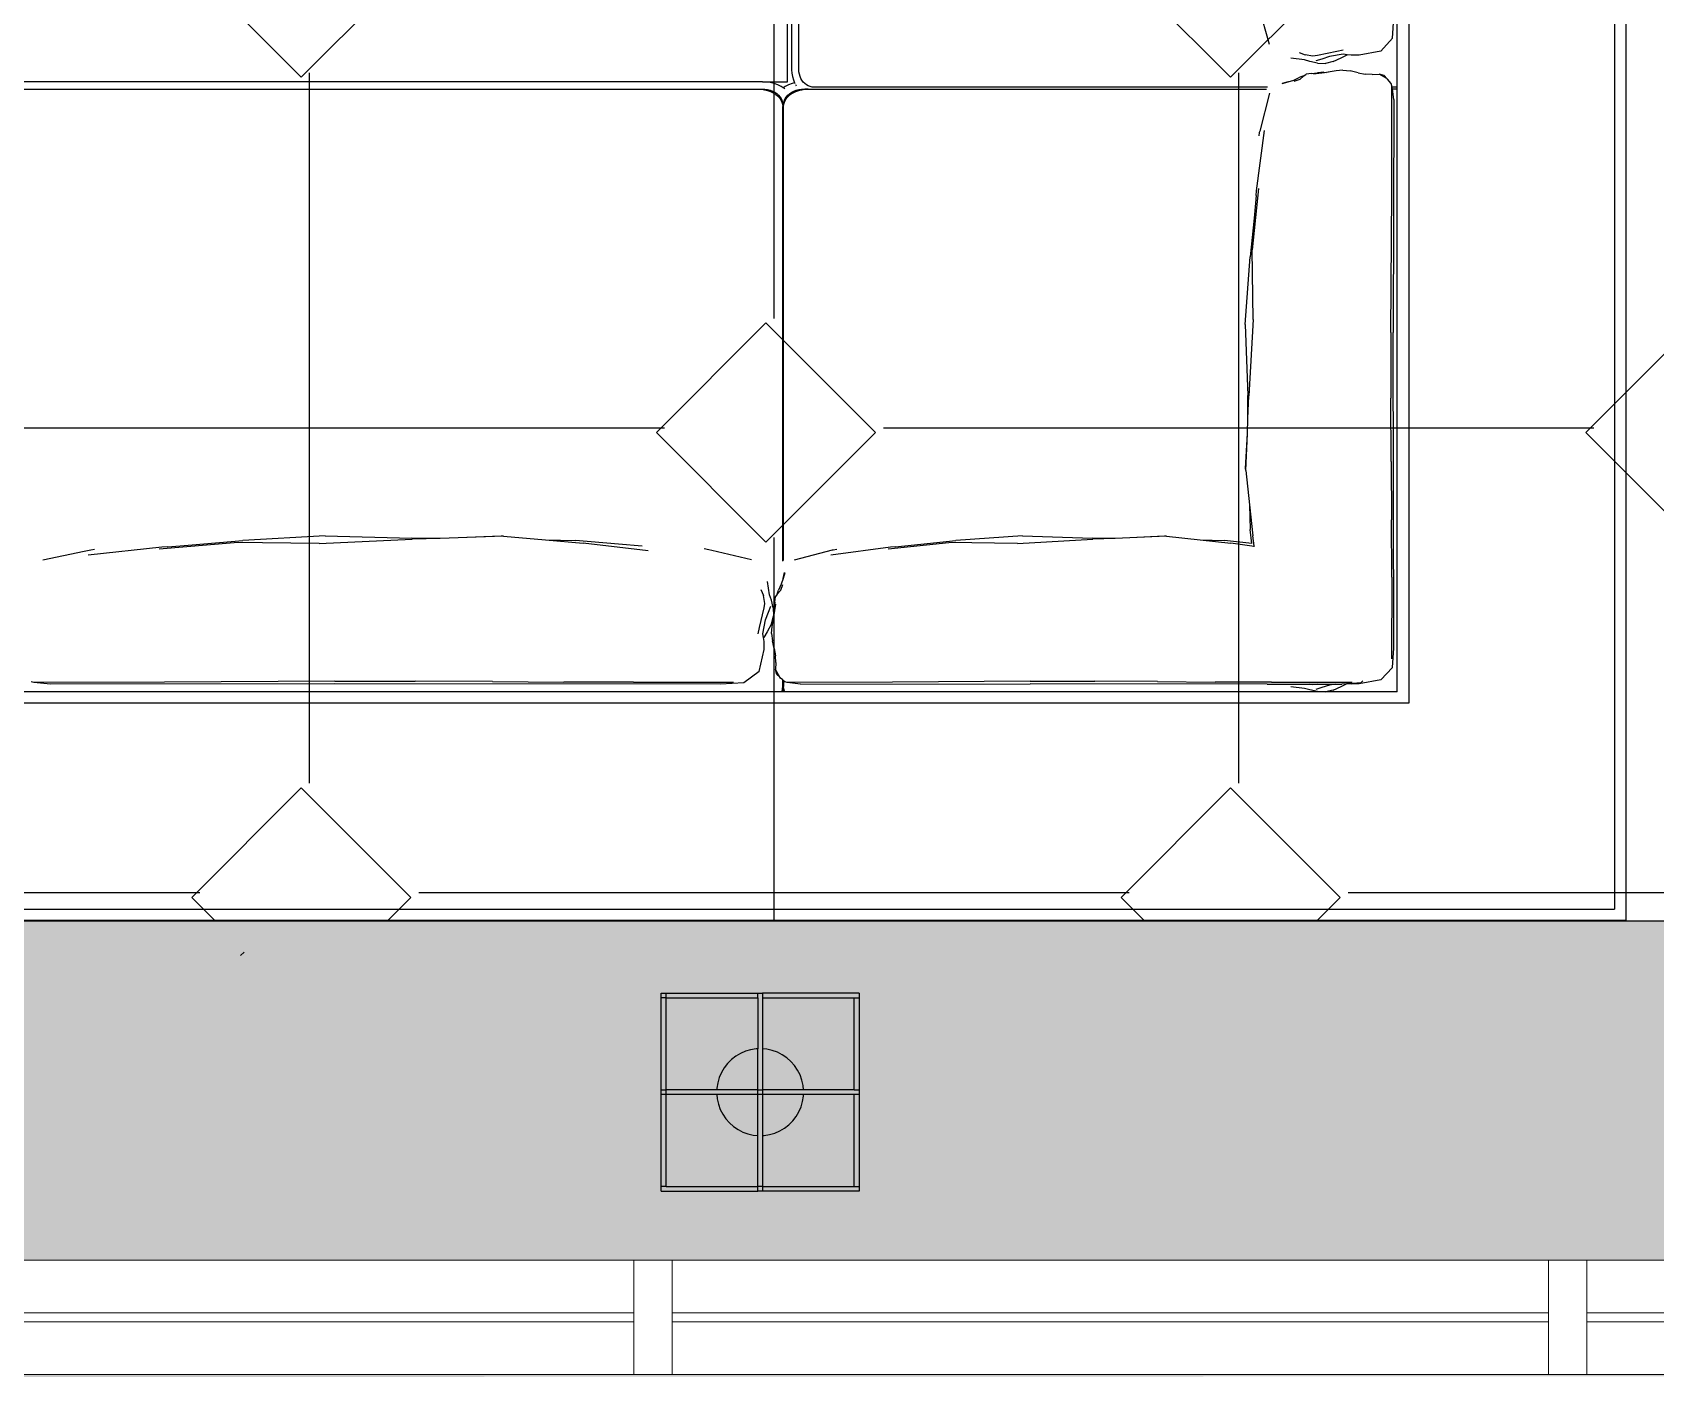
# Model space of a CAD drawing. Header units: millimetres. Extents: x -4865574 to 353735, y -2734656 to 279194.
# Drawn here: x -4831443 to -4829313, y -2673727 to -2671967 of the extents above; entities that cross this region are included whole.
import ezdxf

# ---------------------------------------------------------------- set-up
doc = ezdxf.new("R2010")
doc.units = ezdxf.units.MM
doc.layers.add('+AT9-Hardscape', color=1, linetype='Continuous')
doc.layers.add('+AT9-Hatch', color=8, linetype='Continuous')
for name, color, linetype, lineweight in [('CURTAIN-MULLION', 8, 'Continuous', 9), ('CURTAIN-MULLION-CUT', 6, 'Continuous', 9), ('CURTAINPANEL', 8, 'Continuous', 9), ('CURTAINPANEL-CUT', 6, 'Continuous', 9)]:
    doc.layers.add(name, color=color, linetype=linetype, lineweight=lineweight)

# ---------------------------------------------------------------- blocks, each defined once
blk = doc.blocks.new('System Panel - AM_12 mm Clear Glass-7023078-LEVEL 61 _BMU ACCESS_')
at = {"layer": 'CURTAINPANEL-CUT', "color": 8}
for p, q in [((575, 6), (-575, 6)), ((-575, 6), (-575, -6)), ((575, -6), (575, 6)), ((-575, -6), (575, -6))]:
    blk.add_line(p, q, dxfattribs=at)
blk = doc.blocks.new('Rectangular Mullion - 50 x 150 mm-7023054-LEVEL 61 _BMU ACCESS_')
at = {"layer": 'CURTAIN-MULLION'}
for p, q in [((-4833003.6, -2673577.1), (-4831853.6, -2673577.1)), ((-4831853.6, -2673727.1), (-4833003.6, -2673727.1))]:
    blk.add_line(p, q, dxfattribs=at)
blk = doc.blocks.new('Rectangular Mullion - 50 x 150 mm-7023059-LEVEL 61 _BMU ACCESS_')
at = {"layer": 'CURTAIN-MULLION-CUT', "color": 8}
for p, q in [((-25, -75), (-25, 75)), ((-25, 75), (25, 75)), ((25, 75), (25, -75)), ((25, -75), (-25, -75))]:
    blk.add_line(p, q, dxfattribs=at)
blk = doc.blocks.new('LOUNG2')
at = {"layer": '+AT9-Hardscape'}
for p, q in [((-950, -1699.4), (-950, 12.6)), ((-944.6, 12.6), (-944.6, -1683.8)), ((-935.1, -1683.4), (-935.1, -833.9)), ((-150, -1706.5), (-150, -995)), ((-135, -995), (-135, -2514.3)), ((135, -995), (135, -2784.4)), ((150, -1030.7), (150, -2799.4)), ((-317.8, -1650.3), (-331, -1602.5)), ((-156.4, -1641.9), (-154.6, -1615.6)), ((-229.1, -1659.4), (-254.5, -1664.7)), ((-220.8, -1658), (-229.1, -1659.4)), ((-171.4, -1659.1), (-200.2, -1664.5)), ((-171.4, -1659.1), (-156.4, -1641.9)), ((-271.9, -1670.7), (-289.5, -1668.2)), ((-278.7, -1660.9), (-270.8, -1663.9)), ((-264.7, -1672.7), (-271.9, -1670.7)), ((-260.6, -1665.5), (-270.8, -1663.9)), ((-254.6, -1674.8), (-264.7, -1672.7)), ((-254.5, -1664.7), (-260.6, -1665.5)), ((-249, -1669.5), (-257, -1672)), ((-254.6, -1674.8), (-244.3, -1675.2)), ((-239, -1666.1), (-249, -1669.5)), ((-234, -1672.9), (-244.3, -1675.2)), ((-220.9, -1663.1), (-239, -1666.1)), ((-234, -1672.9), (-223.5, -1668)), ((-223.5, -1668), (-215.9, -1664)), ((-215.6, -1663.9), (-220.9, -1663.1)), ((-215.6, -1663.9), (-215.9, -1664)), ((-210.6, -1664.6), (-215.6, -1663.9)), ((-200.2, -1664.5), (-210.6, -1664.6)), ((-982.8, -1699.4), (-2003.4, -1699.4)), ((-977.8, -1699.7), (-982.8, -1699.4)), ((-982.8, -1699.4), (-950, -1699.4)), ((-972.6, -1700.4), (-977.8, -1699.7)), ((-967.5, -1701.7), (-972.6, -1700.4)), ((-962.6, -1703.5), (-967.5, -1701.7)), ((-958.2, -1705.7), (-962.6, -1703.5)), ((-948.6, -1703.5), (-953.1, -1705.7)), ((-943.8, -1701.7), (-948.6, -1703.5)), ((-944.6, -1683.8), (-944.3, -1688)), ((-944.3, -1688), (-943.6, -1692.5)), ((-940.6, -1700.9), (-943.8, -1701.7)), ((-943.6, -1692.5), (-942.3, -1696.9)), ((-942.3, -1696.9), (-940.6, -1700.9)), ((-940.6, -1700.9), (-940.5, -1701)), ((-940.4, -1700.9), (-940.5, -1700.9)), ((-940.5, -1701), (-940.1, -1701.7)), ((-939.4, -1702.9), (-938.4, -1704.7)), ((-934.9, -1686.4), (-935.1, -1683.4)), ((-934.4, -1689.4), (-934.9, -1686.4)), ((-933.5, -1692.2), (-934.4, -1689.4)), ((-932.4, -1694.9), (-933.5, -1692.2)), ((-931, -1697.4), (-932.4, -1694.9)), ((-929.2, -1699.7), (-931, -1697.4)), ((-927.3, -1701.7), (-929.2, -1699.7)), ((-925.1, -1703.4), (-927.3, -1701.7)), ((-922.8, -1704.7), (-925.1, -1703.4)), ((-293.3, -1699.3), (-301.2, -1701.4)), ((-300.8, -1701.6), (-293.3, -1699.3)), ((-293.3, -1699.3), (-285.7, -1697)), ((-285.7, -1697), (-277.8, -1693.3)), ((-277.8, -1696.2), (-285.6, -1698.8)), ((-272.5, -1691.6), (-277.8, -1693.3)), ((-277.8, -1696.2), (-272.5, -1691.6)), ((-272.5, -1691.6), (-269.6, -1689.2)), ((-262.4, -1688.4), (-269.6, -1689.2)), ((-262.4, -1688.4), (-254.8, -1687.5)), ((-245.5, -1687.6), (-259.8, -1689.5)), ((-246.2, -1686.9), (-254.8, -1687.5)), ((-246.2, -1686.9), (-242.7, -1687)), ((-230.2, -1684.9), (-245.5, -1687.6)), ((-238.1, -1686.3), (-245.5, -1687.6)), ((-221.3, -1684), (-230.2, -1684.9)), ((-221.3, -1684), (-211.6, -1685.1)), ((-201.5, -1687.6), (-211.6, -1685.1)), ((-201.5, -1687.6), (-191.9, -1689.4)), ((-182.9, -1689.7), (-191.9, -1689.4)), ((-182.9, -1689.7), (-173.9, -1689.2)), ((-167.3, -1691), (-173.9, -1689.2)), ((-163.7, -1695.1), (-173.9, -1689.2)), ((-163.7, -1695.1), (-167.3, -1691)), ((-162.7, -1695.7), (-163.7, -1695.1)), ((-157.8, -1701.7), (-162.7, -1695.7)), ((-157, -1704.5), (-157.8, -1701.7)), ((-1975.6, -1708.9), (-988.3, -1708.9)), ((-988.3, -1708.9), (-984.1, -1709.1)), ((-988.3, -1708.9), (-983.2, -1708.9)), ((-984.1, -1709.1), (-980, -1709.7)), ((-983.2, -1708.9), (-979.7, -1709.1)), ((-980, -1709.7), (-976, -1710.7)), ((-979.7, -1709.1), (-976.2, -1709.6)), ((-976.2, -1709.6), (-972.9, -1710.5)), ((-976, -1710.7), (-972.3, -1712)), ((-972.9, -1710.5), (-969.7, -1711.6)), ((-972.3, -1712), (-968.8, -1713.6)), ((-969.7, -1711.6), (-966.8, -1713)), ((-968.8, -1713.6), (-965.6, -1715.6)), ((-966.8, -1713), (-964.1, -1714.7)), ((-965.6, -1715.6), (-965.2, -1716)), ((-965.2, -1716), (-962.9, -1717.9)), ((-964.1, -1714.7), (-961.8, -1716.7)), ((-962.9, -1717.9), (-960.5, -1720.4)), ((-961.8, -1716.7), (-959.9, -1718.9)), ((-960.5, -1720.4), (-958.7, -1723.1)), ((-959.9, -1718.9), (-958.3, -1721.2)), ((-958.7, -1723.1), (-957.3, -1725.9)), ((-958.3, -1721.2), (-957.2, -1723.6)), ((-955.6, -1707.3), (-958.2, -1705.7)), ((-957.2, -1723.6), (-956.5, -1726.2)), ((-955.6, -1707.3), (-955.8, -1707.4)), ((-953.1, -1705.7), (-955.6, -1707.3)), ((-955.4, -1707.4), (-955.6, -1707.3)), ((-954.8, -1726.2), (-954.1, -1723.6)), ((-954.1, -1708.3), (-954.7, -1707.9)), ((-953.4, -1708.9), (-954.1, -1708.3)), ((-954.1, -1723.6), (-953, -1721.2)), ((-953.9, -1725.9), (-952.6, -1723.1)), ((-953, -1721.2), (-951.4, -1718.9)), ((-952.6, -1723.1), (-950.7, -1720.4)), ((-951.4, -1718.9), (-949.4, -1716.7)), ((-950.7, -1720.4), (-948.4, -1717.9)), ((-949.4, -1716.7), (-947.3, -1714.9)), ((-948.4, -1717.9), (-946.4, -1716.2)), ((-947.3, -1714.9), (-947.1, -1714.7)), ((-946.4, -1716.2), (-947.3, -1714.9)), ((-947.1, -1714.7), (-944.5, -1713)), ((-946.4, -1716.2), (-946.1, -1716)), ((-946.1, -1716), (-945.6, -1715.6)), ((-945.6, -1715.6), (-942.5, -1713.6)), ((-944.5, -1713), (-941.5, -1711.6)), ((-942.5, -1713.6), (-939, -1712)), ((-941.5, -1711.6), (-938.4, -1710.5)), ((-939, -1712), (-935.2, -1710.7)), ((-938.4, -1710.5), (-935, -1709.6)), ((-935.2, -1710.7), (-933.8, -1710.3)), ((-935, -1709.6), (-934.5, -1709.5)), ((-934.5, -1709.5), (-931.6, -1709.1)), ((-934.5, -1709.5), (-933.8, -1710.3)), ((-933.8, -1710.3), (-931.3, -1709.7)), ((-931.6, -1709.1), (-928, -1708.9)), ((-931.3, -1709.7), (-927.1, -1709.1)), ((-928, -1708.9), (-923, -1708.9)), ((-923, -1708.9), (-927.1, -1709.1)), ((-923, -1708.9), (-321.5, -1708.9)), ((-920.4, -1705.7), (-922.8, -1704.7)), ((-917.8, -1706.3), (-920.4, -1705.7)), ((-915.2, -1706.5), (-917.8, -1706.3)), ((-320.2, -1706.5), (-915.2, -1706.5)), ((-317.6, -1714.3), (-330.5, -1764)), ((-157.2, -1845), (-157, -1704.5)), ((-156.7, -1706.5), (-157, -1704.5)), ((-150, -1706.5), (-156.7, -1706.5)), ((-156.4, -1708.9), (-156.7, -1706.5)), ((-150, -1708.9), (-156.4, -1708.9)), ((-154.5, -1722.4), (-156.4, -1708.9)), ((-154.5, -1722.4), (-155.2, -2028)), ((-150, -1708.9), (-150, -1706.5)), ((-150, -2499.3), (-150, -1708.9)), ((-957.3, -1725.9), (-956.5, -1728.8)), ((-956.5, -1726.2), (-956.2, -1728.8)), ((-956.5, -1728.8), (-956.2, -1731.8)), ((-956.2, -1728.8), (-956.2, -1731.8)), ((-956.2, -2327.8), (-956.2, -1731.8)), ((-955, -1728.8), (-954.8, -1726.2)), ((-955, -1731.8), (-954.7, -1728.8)), ((-955, -1731.8), (-955, -1728.8)), ((-955, -2327), (-955, -1731.8)), ((-954.7, -1728.8), (-953.9, -1725.9)), ((-334.5, -1842.2), (-324, -1763.1)), ((-331, -1765.7), (-331.8, -1770.4)), ((-330.5, -1764), (-331, -1765.7)), ((-332, -1839.2), (-340.3, -1919.7)), ((-335, -1848.6), (-337.9, -1878.2)), ((-335, -1848.6), (-334.5, -1842.2)), ((-158.6, -2028), (-157.2, -1845)), ((-337.9, -1878.2), (-343, -1929.1)), ((-349.4, -2017.7), (-343, -1929.1)), ((-339.1, -2011.2), (-340.3, -1919.7)), ((-349.4, -2017.7), (-346.1, -2110.8)), ((-339.1, -2011.2), (-344.7, -2111.1)), ((-158.6, -2028), (-158.5, -2114.1)), ((-154.6, -2442.3), (-155.2, -2028)), ((-345.9, -2141.1), (-346.1, -2110.8)), ((-345.9, -2141.1), (-344.7, -2111.1)), ((-158.1, -2197.3), (-158.5, -2114.1)), ((-346.7, -2160.5), (-345.9, -2141.1)), ((-348.9, -2206.5), (-346.7, -2160.5)), ((-348.6, -2209.2), (-346.7, -2160.5)), ((-348.6, -2209.2), (-348.9, -2206.5)), ((-348.6, -2209.2), (-343.9, -2254.2)), ((-158.1, -2197.3), (-157.4, -2274)), ((-343.9, -2254.2), (-342.9, -2286.5)), ((-343.9, -2254.2), (-339.7, -2294.8)), ((-157.1, -2348.9), (-157.4, -2274)), ((-1556.3, -2294.6), (-1664.5, -2301)), ((-1564.3, -2304.9), (-1442.3, -2299.2)), ((-1556.3, -2294.6), (-1442.6, -2297.9)), ((-1405.6, -2298.1), (-1442.6, -2297.9)), ((-1405.6, -2298.1), (-1442.3, -2299.2)), ((-1381.9, -2297.3), (-1405.6, -2298.1)), ((-1325.7, -2295.1), (-1381.9, -2297.3)), ((-1322.5, -2295.4), (-1381.9, -2297.3)), ((-1322.5, -2295.4), (-1325.7, -2295.1)), ((-1322.5, -2295.4), (-1267.5, -2300.1)), ((-641.7, -2294.6), (-729.1, -2301)), ((-648.1, -2304.9), (-549.6, -2299.2)), ((-641.7, -2294.6), (-549.8, -2297.9)), ((-520, -2298.1), (-549.8, -2297.9)), ((-520, -2298.1), (-549.6, -2299.2)), ((-500.8, -2297.3), (-520, -2298.1)), ((-455.4, -2295.1), (-500.8, -2297.3)), ((-452.8, -2295.4), (-500.8, -2297.3)), ((-452.8, -2295.4), (-455.4, -2295.1)), ((-452.8, -2295.4), (-408.4, -2300.1)), ((-341, -2304.8), (-342.9, -2286.5)), ((-337.7, -2308.1), (-339.7, -2294.8)), ((-1926.9, -2326.4), (-1872.9, -2314.9)), ((-1872.9, -2314.9), (-1864.1, -2313)), ((-1770.6, -2309.5), (-1867.3, -2320)), ((-1864.1, -2313), (-1859, -2312.3)), ((-1774.3, -2312), (-1676, -2303.7)), ((-1762.9, -2309), (-1770.6, -2309.5)), ((-1762.9, -2309), (-1731.2, -2306.4)), ((-1731.2, -2306.4), (-1664.5, -2301)), ((-1564.3, -2304.9), (-1676, -2303.7)), ((-1267.5, -2300.1), (-1228.1, -2301.1)), ((-1267.5, -2300.1), (-1217.9, -2304.3)), ((-1171.7, -2305.8), (-1228.1, -2301.1)), ((-1132.6, -2314.5), (-1217.9, -2304.3)), ((-1140.8, -2308.4), (-1171.7, -2305.8)), ((-1053.1, -2313), (-1059.2, -2312)), ((-1049.3, -2313.9), (-1053.1, -2313)), ((-997.3, -2326.2), (-1049.3, -2313.9)), ((-941, -2326.4), (-890.9, -2313.2)), ((-814.8, -2309.5), (-892.9, -2320)), ((-890.9, -2313.2), (-890.2, -2313)), ((-890.2, -2313), (-885.4, -2312.2)), ((-817.7, -2312), (-738.3, -2303.7)), ((-808.5, -2309), (-814.8, -2309.5)), ((-808.5, -2309), (-775, -2305.6)), ((-775, -2305.6), (-729.1, -2301)), ((-648.1, -2304.9), (-738.3, -2303.7)), ((-408.4, -2300.1), (-376.5, -2301.1)), ((-408.4, -2300.1), (-368.3, -2304.3)), ((-341, -2304.8), (-376.5, -2301.1)), ((-337.6, -2308.8), (-368.3, -2304.3)), ((-337.6, -2308.8), (-337.7, -2308.1)), ((-337.6, -2309), (-337.6, -2308.8)), ((-973.5, -2372.1), (-976.4, -2354.5)), ((-958.1, -2358.3), (-961.7, -2366.1)), ((-958.9, -2366.2), (-956.3, -2358.4)), ((-955.7, -2350.7), (-958.1, -2358.3)), ((-955.7, -2350.7), (-953.7, -2342.8)), ((-953.5, -2343.2), (-955.7, -2350.7)), ((-157.1, -2348.9), (-157.5, -2456.2)), ((-984.9, -2365.3), (-981.3, -2373.2)), ((-979.5, -2383.4), (-981.3, -2373.2)), ((-980.4, -2389.4), (-979.5, -2383.4)), ((-971.1, -2379.3), (-973.5, -2372.1)), ((-968.7, -2389.4), (-971.1, -2379.3)), ((-966.5, -2381.6), (-967.4, -2389.2)), ((-967.3, -2398.5), (-965.4, -2384.2)), ((-966.5, -2381.6), (-965.8, -2374.4)), ((-963.4, -2371.5), (-965.8, -2374.4)), ((-963.4, -2371.5), (-961.7, -2366.1)), ((-958.9, -2366.2), (-963.4, -2371.5)), ((-986.7, -2414.9), (-980.4, -2389.4)), ((-982.3, -2423.1), (-978.8, -2405)), ((-978.8, -2405), (-974.8, -2395)), ((-974.8, -2395), (-972, -2387)), ((-970.9, -2410), (-968.2, -2399.7)), ((-970, -2413.7), (-967.8, -2401.3)), ((-968.7, -2389.4), (-968.2, -2399.7)), ((-968.5, -2405.9), (-967.3, -2398.5)), ((-968, -2397.8), (-967.4, -2389.2)), ((-968, -2397.8), (-967.8, -2401.3)), ((-967.8, -2401.3), (-967.3, -2398.5)), ((-988.3, -2423.2), (-986.7, -2414.9)), ((-981.4, -2428.3), (-982.3, -2423.1)), ((-976.6, -2420.5), (-981.2, -2428.1)), ((-970.9, -2410), (-976.6, -2420.5)), ((-970.8, -2422.7), (-970, -2413.7)), ((-970.8, -2422.7), (-969.8, -2432.4)), ((-987, -2472.6), (-980.7, -2443.8)), ((-981.4, -2428.3), (-981.2, -2428.1)), ((-980.5, -2433.4), (-981.4, -2428.3)), ((-980.7, -2443.8), (-980.5, -2433.4)), ((-967.3, -2442.5), (-969.8, -2432.4)), ((-967.3, -2442.5), (-965.5, -2452.1)), ((-156.4, -2467.4), (-154.6, -2442.3)), ((-965.3, -2461.1), (-965.7, -2470.1)), ((-965.3, -2461.1), (-965.5, -2452.1)), ((-171.4, -2483.8), (-156.4, -2467.4)), ((-1938.8, -2487), (-1942.2, -2486.2)), ((-1767.2, -2486.8), (-1938.8, -2487)), ((-1917, -2489.5), (-1938.8, -2487)), ((-1543.7, -2488.8), (-1917, -2489.5)), ((-1543.8, -2485.4), (-1767.2, -2486.8)), ((-1543.8, -2485.4), (-1438.6, -2485.5)), ((-1037.8, -2489.4), (-1543.7, -2488.8)), ((-1337, -2485.9), (-1438.6, -2485.5)), ((-1337, -2485.9), (-1243.3, -2486.6)), ((-1151.8, -2486.9), (-1243.3, -2486.6)), ((-1151.8, -2486.9), (-1020.8, -2486.5)), ((-1007.1, -2487.6), (-1037.8, -2489.4)), ((-987, -2472.6), (-1007.1, -2487.6)), ((-963.9, -2476.7), (-965.7, -2470.1)), ((-959.9, -2480.3), (-965.7, -2470.1)), ((-959.9, -2480.3), (-963.9, -2476.7)), ((-959.3, -2481.3), (-959.9, -2480.3)), ((-956.2, -2483.8), (-959.3, -2481.3)), ((-956.2, -2492.4), (-956.2, -2483.8)), ((-955.6, -2484.3), (-956.2, -2483.8)), ((-955, -2484.8), (-955.6, -2484.3)), ((-955, -2484.8), (-955, -2492.4)), ((-953.4, -2486.2), (-955, -2484.8)), ((-950.6, -2487), (-953.4, -2486.2)), ((-812, -2486.8), (-950.6, -2487)), ((-933, -2489.5), (-950.6, -2487)), ((-933, -2489.5), (-631.5, -2488.8)), ((-631.5, -2485.4), (-812, -2486.8)), ((-631.5, -2485.4), (-546.6, -2485.5)), ((-320.7, -2489.2), (-631.5, -2488.8)), ((-464.5, -2485.9), (-546.6, -2485.5)), ((-464.5, -2485.9), (-388.8, -2486.6)), ((-314.9, -2486.9), (-388.8, -2486.6)), ((-320.7, -2489.2), (-265.3, -2489.3)), ((-314.9, -2486.9), (-209.1, -2486.5)), ((-260.6, -2490), (-265.3, -2489.3)), ((-265.3, -2489.3), (-255.2, -2489.4)), ((-255.2, -2489.4), (-260.6, -2490)), ((-255.2, -2489.4), (-231.4, -2489.4)), ((-239, -2490.6), (-249, -2493.8)), ((-231.4, -2489.4), (-239, -2490.6)), ((-231.4, -2489.4), (-222.8, -2489.4)), ((-223.5, -2492.4), (-216.6, -2489)), ((-216.6, -2489), (-222.8, -2489.4)), ((-213.6, -2488.7), (-216.6, -2489)), ((-198, -2487.6), (-213.6, -2488.7)), ((-210.6, -2489.2), (-213.6, -2488.7)), ((-200.2, -2489.1), (-210.6, -2489.2)), ((-171.4, -2483.8), (-200.2, -2489.1)), ((-195, -2484.8), (-198, -2487.6)), ((-957.8, -2499.3), (-1975.6, -2499.3)), ((-957.3, -2498.3), (-957.8, -2499.3)), ((-956.8, -2499.3), (-957.8, -2499.3)), ((-956.5, -2495.4), (-957.3, -2498.3)), ((-956.5, -2498.1), (-956.8, -2499.3)), ((-954.4, -2499.3), (-956.8, -2499.3)), ((-956.5, -2495.4), (-956.2, -2492.4)), ((-956.2, -2495.5), (-956.5, -2498.1)), ((-956.2, -2492.4), (-956.2, -2495.5)), ((-954.7, -2495.4), (-955, -2492.4)), ((-955, -2495.5), (-955, -2492.4)), ((-954.8, -2498.1), (-955, -2495.5)), ((-954.4, -2499.3), (-954.8, -2498.1)), ((-953.9, -2498.3), (-954.7, -2495.4)), ((-953.5, -2499.3), (-954.4, -2499.3)), ((-953.9, -2498.3), (-953.5, -2499.3)), ((-244.3, -2499.3), (-953.5, -2499.3)), ((-271.9, -2495), (-289.5, -2492.6)), ((-264.7, -2496.9), (-271.9, -2495)), ((-254.6, -2498.9), (-264.7, -2496.9)), ((-249, -2493.8), (-257, -2496.2)), ((-254.6, -2498.9), (-244.3, -2499.3)), ((-234, -2497.1), (-244.3, -2499.3)), ((-150, -2499.3), (-244.3, -2499.3)), ((-234, -2497.1), (-223.5, -2492.4)), ((-135, -2514.3), (-3997.5, -2514.3)), ((-3997.5, -2784.4), (135, -2784.4)), ((150, -2799.4), (-4017.5, -2799.4)), ((-1667.8, -2845.2), (-1662.6, -2841))]:
    blk.add_line(p, q, dxfattribs=at)
blk = doc.blocks.new('lantern')
at = {"layer": '+AT9-Hardscape'}
for p, q in [((-126.7, 130), (-120.2, 130)), ((-126.7, 123.5), (-126.7, 130)), ((-120.2, 123.5), (-120.2, 130)), ((-120.2, 130), (0, 130)), ((0, 130), (6.5, 130)), ((0, 123.5), (0, 130)), ((6.5, 130), (6.5, 123.5)), ((133.2, 130), (6.5, 130)), ((133.2, 130), (133.2, 123.5)), ((-120.2, 123.5), (-126.7, 123.5)), ((-126.7, 3.2), (-126.7, 123.5)), ((-120.2, 123.5), (0, 123.5)), ((-120.2, 3.2), (-120.2, 123.5)), ((0, 123.5), (0, 56.8)), ((6.5, 123.5), (126.7, 123.5)), ((6.5, 123.5), (6.5, 56.8)), ((126.7, 123.5), (133.2, 123.5)), ((126.7, 3.2), (126.7, 123.5)), ((133.2, 123.5), (133.2, 3.2)), ((-34.4, 42.8), (-39.5, 37.7)), ((-28.8, 47.1), (-34.4, 42.8)), ((-22.6, 50.8), (-28.8, 47.1)), ((-16.1, 53.6), (-22.6, 50.8)), ((-9.2, 55.6), (-16.1, 53.6)), ((-2.1, 56.7), (-9.2, 55.6)), ((0, 56.8), (-2.1, 56.7)), ((0, 3.2), (0, 56.8)), ((12.2, 56.3), (6.5, 56.8)), ((6.5, 56.8), (6.5, 3.2)), ((19.2, 54.7), (12.2, 56.3)), ((25.9, 52.3), (19.2, 54.7)), ((32.3, 49.1), (25.9, 52.3)), ((38.2, 45), (32.3, 49.1)), ((43.6, 40.3), (38.2, 45)), ((-47.5, 25.9), (-50.4, 19.3)), ((-43.9, 32), (-47.5, 25.9)), ((-39.5, 37.7), (-43.9, 32)), ((48.3, 34.9), (43.6, 40.3)), ((52.3, 29), (48.3, 34.9)), ((55.6, 22.6), (52.3, 29)), ((58, 15.9), (55.6, 22.6)), ((-126.7, -3.2), (-126.7, 3.2)), ((-126.7, 3.2), (-120.2, 3.2)), ((-53.6, 3.2), (-120.2, 3.2)), ((-120.2, -3.2), (-120.2, 3.2)), ((-53.5, 5.4), (-53.6, 3.2)), ((0, 3.2), (-53.6, 3.2)), ((-52.4, 12.4), (-53.5, 5.4)), ((-50.4, 19.3), (-52.4, 12.4)), ((0, 3.2), (-3.2, 3.2)), ((0, 3.2), (0, 6.4)), ((0, -3.2), (0, 3.2)), ((0, 3.2), (6.5, 3.2)), ((6.5, 3.2), (6.5, -3.2)), ((60.1, 3.2), (6.5, 3.2)), ((59.5, 8.9), (58, 15.9)), ((60.1, 3.2), (59.5, 8.9)), ((126.7, 3.2), (60.1, 3.2)), ((126.7, 3.2), (133.2, 3.2)), ((133.2, 3.2), (133.2, -3.2)), ((-120.2, -3.2), (-126.7, -3.2)), ((-126.7, -123.5), (-126.7, -3.2)), ((-120.2, -123.5), (-120.2, -3.2)), ((-53.6, -3.2), (-120.2, -3.2)), ((-53.6, -3.2), (-53, -8.9)), ((0, -3.2), (-53.6, -3.2)), ((-53, -8.9), (-51.5, -15.9)), ((-51.5, -15.9), (-49.1, -22.6)), ((6.5, -3.2), (0, -3.2)), ((0, -56.8), (0, -3.2)), ((6.5, -3.2), (6.5, -56.8)), ((60.1, -3.2), (6.5, -3.2)), ((54, -25.9), (56.9, -19.3)), ((56.9, -19.3), (58.9, -12.4)), ((58.9, -12.4), (60, -5.4)), ((60, -5.4), (60.1, -3.2)), ((126.7, -3.2), (60.1, -3.2)), ((126.7, -123.5), (126.7, -3.2)), ((133.2, -3.2), (126.7, -3.2)), ((133.2, -3.2), (133.2, -123.5)), ((-49.1, -22.6), (-45.8, -29)), ((-45.8, -29), (-41.8, -34.9)), ((-41.8, -34.9), (-37.1, -40.3)), ((-37.1, -40.3), (-31.7, -45)), ((40.9, -42.8), (46, -37.7)), ((46, -37.7), (50.4, -32)), ((50.4, -32), (54, -25.9)), ((-31.7, -45), (-25.8, -49.1)), ((-25.8, -49.1), (-19.4, -52.3)), ((-19.4, -52.3), (-12.7, -54.7)), ((-12.7, -54.7), (-5.7, -56.3)), ((-5.7, -56.3), (0, -56.8)), ((0, -123.5), (0, -56.8)), ((6.5, -56.8), (8.6, -56.7)), ((6.5, -56.8), (6.5, -123.5)), ((8.6, -56.7), (15.7, -55.6)), ((15.7, -55.6), (22.6, -53.6)), ((22.6, -53.6), (29.1, -50.8)), ((29.1, -50.8), (35.3, -47.1)), ((35.3, -47.1), (40.9, -42.8)), ((-126.7, -130), (-126.7, -123.5)), ((-120.2, -123.5), (-126.7, -123.5)), ((-120.2, -123.5), (0, -123.5)), ((0, -130), (0, -123.5)), ((6.5, -123.5), (0, -123.5)), ((6.5, -123.5), (6.5, -130)), ((6.5, -123.5), (126.7, -123.5)), ((126.7, -123.5), (133.2, -123.5)), ((133.2, -123.5), (133.2, -130)), ((-126.7, -130), (0, -130)), ((6.5, -130), (0, -130)), ((133.2, -130), (6.5, -130))]:
    blk.add_line(p, q, dxfattribs=at)

msp = doc.modelspace()

# ---------------------------------------------------------------- hatches: boundary and pattern name
at = {"layer": '+AT9-Hatch'}
h = msp.add_hatch(dxfattribs=at)
h.set_pattern_fill('CTYSQMK2', color=8, scale=2, angle=90)
h.set_pattern_definition([(90, (9e-15, 143.7), (-609.6, 609.6), [931.82948, -287.37052]), (180, (-143.7, 9e-15), (-609.6, -609.6), [931.82948, -287.37052]), (135, (-609.6, 465.9), (-609.60134, -609.60134), [203.2, -658.90648]), (405, (-609.6, 465.9), (-609.60134, 609.60134), [203.2, -658.90648]), (135, (-465.9, 609.6), (-609.60134, -609.60134), [203.2, -658.90648]), (405, (-753.3, 609.6), (-609.60134, 609.60134), [203.2, -658.90648])])
h.paths.add_polyline_path([(-4841253.6, -2670527.1), (-4841253.6, -2670577.1), (-4841253.6, -2671727.1), (-4841253.6, -2671777.1), (-4841253.6, -2672927.1), (-4841253.6, -2672977.1), (-4841253.6, -2673132.1), (-4822653.6, -2673132.1), (-4822653.6, -2672397.1), (-4822653.6, -2672347.1), (-4822653.6, -2671197.1), (-4822653.6, -2671147.1), (-4822653.6, -2669997.1), (-4822653.6, -2669947.1), (-4822653.6, -2668797.1), (-4822653.6, -2668747.1), (-4822653.6, -2666527.7), (-4841380.2, -2666527.7), (-4841253.6, -2669327.1), (-4841253.6, -2669377.1), (-4841322.6, -2669377.1), (-4841322.6, -2670527.1)])
edge = h.paths.add_edge_path(flags=16)
edge.add_spline(control_points=[(-4840332.7, -2670233.8), (-4840264.1, -2670154.2), (-4840112.6, -2670007.6), (-4839849.5, -2669831.8), (-4839559.3, -2669706), (-4839251.2, -2669634.2), (-4838935.2, -2669618.7), (-4838621.5, -2669660.1), (-4838320.4, -2669757), (-4838041.4, -2669906.2), (-4837793.7, -2670102.9), (-4837585.2, -2670340.9), (-4837422.7, -2670612.3), (-4837311.5, -2670908.5), (-4837255, -2671219.8), (-4837255.3, -2671536.1), (-4837312.1, -2671847.3), (-4837423.8, -2672143.3), (-4837586.7, -2672414.5), (-4837795.5, -2672652.2), (-4838043.5, -2672848.6), (-4838229.6, -2672947.8), (-4838326.3, -2672988.7)], knot_values=[1.896909, 1.896909, 1.896909, 1.896909, 2.076953, 2.256997, 2.437041, 2.617085, 2.797128, 2.977172, 3.157216, 3.33726, 3.517304, 3.697348, 3.877392, 4.057436, 4.23748, 4.417524, 4.597568, 4.777611, 4.957655, 5.137699, 5.317743, 5.497787, 5.497787, 5.497787, 5.497787], degree=3, periodic=0)
edge.add_line((-4838326.3, -2672988.7), (-4838359.8, -2672948.5))
edge.add_arc((-4839007.5, -2671376.7), 1700, 285.8202, 292.3971, ccw=False)
edge.add_arc((-4839007.5, -2671376.7), 1700, 284.3383, 285.8202, ccw=False)
edge.add_line((-4838574.9, -2673019.4), (-4838587.4, -2672971.9))
edge.add_spline(control_points=[(-4838587.4, -2672971.9), (-4838612.4, -2672978.5), (-4838728.8, -2673006.3), (-4838866.1, -2673023.5), (-4838978.1, -2673026.2), (-4838996.2, -2673026.3)], knot_values=[1.503934, 1.503934, 1.503934, 1.503934, 1.550862, 1.721628, 1.75459, 1.75459, 1.75459, 1.75459], degree=3, periodic=0)
edge.add_spline(control_points=[(-4838996.2, -2673026.3), (-4839072, -2673026.8), (-4839209.9, -2673018.2), (-4839345.5, -2672992.5), (-4839405.7, -2672977.5)], knot_values=[1.253278, 1.253278, 1.253278, 1.253278, 1.391083, 1.503934, 1.503934, 1.503934, 1.503934], degree=3, periodic=0)
edge.add_line((-4839405.7, -2672977.5), (-4839414.3, -2673011.8))
edge.add_arc((-4839007.5, -2671376.7), 1700, 256.164, 256.7434)
edge.add_arc((-4839007.5, -2671376.7), 1700, 257.1894, 258.2285)
edge.add_line((-4839346, -2673038.9), (-4839414.3, -2673011.8))
edge.add_arc((-4839007.5, -2671376.7), 1700, 255.2119, 256.164, ccw=False)
edge.add_arc((-4839007.5, -2671376.7), 1700, 248.7552, 255.2119, ccw=False)
edge.add_arc((-4839007.5, -2671376.7), 1700, 247.2782, 248.7552, ccw=False)
edge.add_arc((-4839007.5, -2671376.7), 1700, 240.781, 247.2782, ccw=False)
edge.add_line((-4839839.3, -2672859.3), (-4839863.7, -2672902.9))
edge.add_spline(control_points=[(-4839863.7, -2672902.9), (-4839953.8, -2672852.4), (-4840039.5, -2672793.8), (-4840119.3, -2672728.2)], knot_values=[7.091892, 7.091892, 7.091892, 7.091892, 7.269014, 7.269014, 7.269014, 7.269014], degree=3, periodic=0)
edge.add_spline(control_points=[(-4840128.2, -2672720.8), (-4840204.6, -2672657.1), (-4840349.2, -2672513.9), (-4840467, -2672347.9), (-4840519, -2672258.6)], knot_values=[6.737646, 6.737646, 6.737646, 6.737646, 6.908139, 7.085262, 7.085262, 7.085262, 7.085262], degree=3, periodic=0)
edge.add_spline(control_points=[(-4840519, -2672258.6), (-4840571.1, -2672169.4), (-4840615.2, -2672075.5), (-4840650.8, -2671978.5)], knot_values=[6.560523, 6.560523, 6.560523, 6.560523, 6.737646, 6.737646, 6.737646, 6.737646], degree=3, periodic=0)
edge.add_spline(control_points=[(-4840650.8, -2671978.5), (-4840686.3, -2671881.5), (-4840728.5, -2671724.6), (-4840748.4, -2671563.9), (-4840752.7, -2671505.6)], knot_values=[6.283185, 6.283185, 6.283185, 6.283185, 6.460308, 6.560523, 6.560523, 6.560523, 6.560523], degree=3, periodic=0)
edge.add_spline(control_points=[(-4840752.7, -2671505.6), (-4840756.1, -2671460.8), (-4840761.3, -2671312.6), (-4840738.2, -2671061.2), (-4840655.5, -2670761.2), (-4840521.3, -2670480.5), (-4840400.2, -2670312), (-4840332.7, -2670233.8)], knot_values=[5.497787, 5.497787, 5.497787, 5.497787, 5.574695, 5.751817, 5.92894, 6.106063, 6.283185, 6.283185, 6.283185, 6.283185], degree=3, periodic=0)
h.paths.add_polyline_path([(-4839327, -2673046.4), (-4839311.5, -2673063.3), (-4839354.3, -2673041, -0.004534), (-4839397.3, -2673031.4, -0.002528), (-4839414.3, -2673011.8), (-4839345.1, -2673042.9, 0.002724), (-4839327, -2673046.4)], flags=16)
h.paths.add_polyline_path([(-4840527.2, -2670671.5), (-4839806.2, -2670671.5), (-4839806.2, -2671511.5), (-4840527.2, -2671511.5)], flags=0)
edge = h.paths.add_edge_path(flags=0)
edge.add_spline(control_points=[(-4840111.7, -2672534.1), (-4840150.4, -2672497.1), (-4840242.5, -2672400), (-4840321.8, -2672292), (-4840364.3, -2672224)], knot_values=[1.253278, 1.253278, 1.253278, 1.253278, 1.353541, 1.503934, 1.503934, 1.503934, 1.503934], degree=3, periodic=0)
edge.add_spline(control_points=[(-4840364.3, -2672224), (-4840357.2, -2672235.3), (-4840301.1, -2672322.8), (-4840218, -2672428), (-4840133.2, -2672513.5), (-4840111.7, -2672534.1)], knot_values=[0.484517, 0.484517, 0.484517, 0.484517, 0.50954, 0.679386, 0.735173, 0.735173, 0.735173, 0.735173], degree=3, periodic=0)
edge = h.paths.add_edge_path(flags=0)
edge.add_spline(control_points=[(-4840111.7, -2672534.1), (-4840082.7, -2672561.7), (-4839982.5, -2672650.4), (-4839871.7, -2672726), (-4839790.2, -2672771.8)], knot_values=[1.503934, 1.503934, 1.503934, 1.503934, 1.579131, 1.75459, 1.75459, 1.75459, 1.75459], degree=3, periodic=0)
edge.add_spline(control_points=[(-4839790.1, -2672771.8), (-4839853.7, -2672736.1), (-4839965.8, -2672662.8), (-4840067.7, -2672576), (-4840111.7, -2672534.1)], knot_values=[0.735173, 0.735173, 0.735173, 0.735173, 0.871769, 0.985829, 0.985829, 0.985829, 0.985829], degree=3, periodic=0)
edge = h.paths.add_edge_path(flags=0)
edge.add_spline(control_points=[(-4839814.6, -2672815.4), (-4839877.9, -2672779.9), (-4839985.9, -2672709.5), (-4840084.9, -2672627.2), (-4840126, -2672589.2)], knot_values=[0.751967, 0.751967, 0.751967, 0.751967, 0.883965, 0.985829, 0.985829, 0.985829, 0.985829], degree=3, periodic=0)
edge.add_spline(control_points=[(-4840126, -2672589.2), (-4840102.4, -2672611), (-4840005.4, -2672695.4), (-4839898.8, -2672768.2), (-4839814.6, -2672815.4)], knot_values=[1.520728, 1.520728, 1.520728, 1.520728, 1.579131, 1.75459, 1.75459, 1.75459, 1.75459], degree=3, periodic=0)
edge = h.paths.add_edge_path(flags=0)
edge.add_spline(control_points=[(-4840652.6, -2671498.2), (-4840645.7, -2671591.8), (-4840625.3, -2671719.3), (-4840590.2, -2671843.1), (-4840579.7, -2671876.1)], knot_values=[0, 0, 0, 0, 0.170766, 0.233862, 0.233862, 0.233862, 0.233862], degree=3, periodic=0)
edge.add_spline(control_points=[(-4840579.7, -2671876.1), (-4840600.5, -2671810.4), (-4840631.8, -2671685.4), (-4840648.2, -2671557.7), (-4840652.6, -2671498.2)], knot_values=[0.768761, 0.768761, 0.768761, 0.768761, 0.894089, 1.002623, 1.002623, 1.002623, 1.002623], degree=3, periodic=0)
edge = h.paths.add_edge_path(flags=0)
edge.add_spline(control_points=[(-4840146.2, -2672570.2), (-4840186.1, -2672532.2), (-4840274.7, -2672438.7), (-4840351.9, -2672335.5), (-4840391.8, -2672273.9)], knot_values=[1.270072, 1.270072, 1.270072, 1.270072, 1.370334, 1.503934, 1.503934, 1.503934, 1.503934], degree=3, periodic=0)
edge.add_spline(control_points=[(-4840391.8, -2672273.9), (-4840388.5, -2672278.9), (-4840333.7, -2672362.5), (-4840253.4, -2672463.5), (-4840167, -2672550.4), (-4840146.2, -2672570.2)], knot_values=[0.501311, 0.501311, 0.501311, 0.501311, 0.512298, 0.683065, 0.735173, 0.735173, 0.735173, 0.735173], degree=3, periodic=0)
edge = h.paths.add_edge_path(flags=0)
edge.add_line((-4839895.2, -2672826.6), (-4839834.4, -2672850.7))
edge.add_spline(control_points=[(-4839839.3, -2672859.3), (-4839849.2, -2672853.8), (-4839859, -2672848.2), (-4839868.7, -2672842.4)], knot_values=[7.249026, 7.249026, 7.249026, 7.249026, 7.269014, 7.269014, 7.269014, 7.269014], degree=3, periodic=0)
edge.add_line((-4839868.7, -2672842.4), (-4839941.7, -2672813.5))
edge.add_line((-4839939.9, -2672808.8), (-4839895.2, -2672826.6))
h.paths.add_polyline_path([(-4840166, -2672591), (-4840100.5, -2672669.4), (-4840150.3, -2672615.5), (-4840169.5, -2672594.6)], is_closed=False, flags=0)
edge = h.paths.add_edge_path(flags=0)
edge.add_spline(control_points=[(-4839918.8, -2672811.8), (-4839911, -2672816.8), (-4839903.1, -2672821.7), (-4839895.2, -2672826.6)], knot_values=[7.214485, 7.214485, 7.214485, 7.214485, 7.230895, 7.230895, 7.230895, 7.230895], degree=3, periodic=0)
edge.add_line((-4839895.2, -2672826.6), (-4839939.9, -2672808.8))
edge.add_line((-4839938, -2672804.2), (-4839918.9, -2672811.8))
h.paths.add_polyline_path([(-4839982.9, -2672772.6), (-4839999.6, -2672788), (-4840028.9, -2672722.9), (-4839992.4, -2672762.4)], is_closed=False, flags=0)
h.paths.add_polyline_path([(-4840491.2, -2672212.6), (-4840512.9, -2672219.2), (-4840511.7, -2672145.7), (-4840495.3, -2672199.2)], is_closed=False, flags=0)
h.paths.add_polyline_path([(-4840093.1, -2672662.6), (-4840046.6, -2672727.7), (-4840065.1, -2672707.7), (-4840100.5, -2672669.4)], is_closed=False, flags=0)
h.paths.add_polyline_path([(-4840418.5, -2672324.9), (-4840468.1, -2672263.8), (-4840435.5, -2672299.2), (-4840169.5, -2672594.6), (-4840418.5, -2672324.9)], is_closed=False, flags=0)
edge = h.paths.add_edge_path(flags=0)
edge.add_spline(control_points=[(-4840532, -2671861), (-4840552.3, -2671797.3), (-4840582.6, -2671676.1), (-4840598.5, -2671552.2), (-4840602.8, -2671494.5)], knot_values=[0.768761, 0.768761, 0.768761, 0.768761, 0.894089, 1.002623, 1.002623, 1.002623, 1.002623], degree=3, periodic=0)
edge.add_spline(control_points=[(-4840602.8, -2671494.5), (-4840596.1, -2671584.8), (-4840576.3, -2671708.4), (-4840542.4, -2671828.5), (-4840532, -2671861)], knot_values=[0, 0, 0, 0, 0.169847, 0.233862, 0.233862, 0.233862, 0.233862], degree=3, periodic=0)
h = msp.add_hatch(dxfattribs=at)
h.set_pattern_fill('GRAVEL', color=252, scale=15, angle=270)
h.paths.add_polyline_path([(-4837203.8, -2673732.1), (-4837103.8, -2673732.1), (-4836903.8, -2673732.1), (-4835403.8, -2673732.1), (-4835203.8, -2673732.1), (-4835103.8, -2673732.1), (-4824316.1, -2673727.1), (-4824603.6, -2673727.1), (-4824653.6, -2673727.1), (-4825803.6, -2673727.1), (-4825853.6, -2673727.1), (-4827003.6, -2673727.1), (-4827053.6, -2673727.1), (-4828203.6, -2673727.1), (-4828253.6, -2673727.1), (-4829403.6, -2673727.1), (-4829453.6, -2673727.1), (-4830603.6, -2673727.1), (-4830653.6, -2673727.1), (-4831803.6, -2673727.1), (-4831853.6, -2673727.1), (-4833003.6, -2673727.1), (-4833053.6, -2673727.1), (-4834178.6, -2673727.1), (-4834228.6, -2673727.1), (-4834228.6, -2673577.1), (-4834228.6, -2673527.1), (-4834078.6, -2673527.1), (-4834078.6, -2673577.1), (-4833053.6, -2673577.1), (-4833003.6, -2673577.1), (-4831853.6, -2673577.1), (-4831803.6, -2673577.1), (-4830653.6, -2673577.1), (-4830603.6, -2673577.1), (-4829453.6, -2673577.1), (-4829403.6, -2673577.1), (-4828253.6, -2673577.1), (-4828203.6, -2673577.1), (-4827053.6, -2673577.1), (-4827003.6, -2673577.1), (-4825853.6, -2673577.1), (-4825803.6, -2673577.1), (-4824653.6, -2673577.1), (-4824603.6, -2673577.1), (-4823453.6, -2673577.1), (-4823403.6, -2673577.1), (-4822653.6, -2673572.1), (-4822653.6, -2673522.1), (-4822653.6, -2673132.1), (-4841253.6, -2673132.1), (-4841253.6, -2673682.1), (-4841253.6, -2673732.1), (-4840003.6, -2673732.1), (-4839903.6, -2673732.1)])

# ---------------------------------------------------------------- linework, layer by layer
at = {"layer": '+AT9-Hardscape'}
msp.add_lwpolyline([(-4841253.6, -2673132.1), (-4822653.6, -2673132.1)], dxfattribs=at)

# ---------------------------------------------------------------- block references
for name, p in [('LOUNG2', (-4829502.2, -2670332.4)), ('lantern', (-4830491.3, -2673356.8))]:
    msp.add_blockref(name, p)
at = {"layer": 'CURTAIN-MULLION'}
for p in [(1200, 0), (2400, 0), (3600, 0)]:
    msp.add_blockref('Rectangular Mullion - 50 x 150 mm-7023054-LEVEL 61 _BMU ACCESS_', p, dxfattribs=at)
at = {"layer": 'CURTAIN-MULLION', "extrusion": (0, 0, -1), "rotation": 180}
for p in [(4830628.6, -2673652.1), (4829428.6, -2673652.1)]:
    msp.add_blockref('Rectangular Mullion - 50 x 150 mm-7023059-LEVEL 61 _BMU ACCESS_', p, dxfattribs=at)
at = {"layer": 'CURTAINPANEL'}
for p in [(-4831228.6, -2673652.1), (-4830028.6, -2673652.1), (-4828828.6, -2673652.1)]:
    msp.add_blockref('System Panel - AM_12 mm Clear Glass-7023078-LEVEL 61 _BMU ACCESS_', p, dxfattribs=at)

doc.saveas('drawing.dxf')
